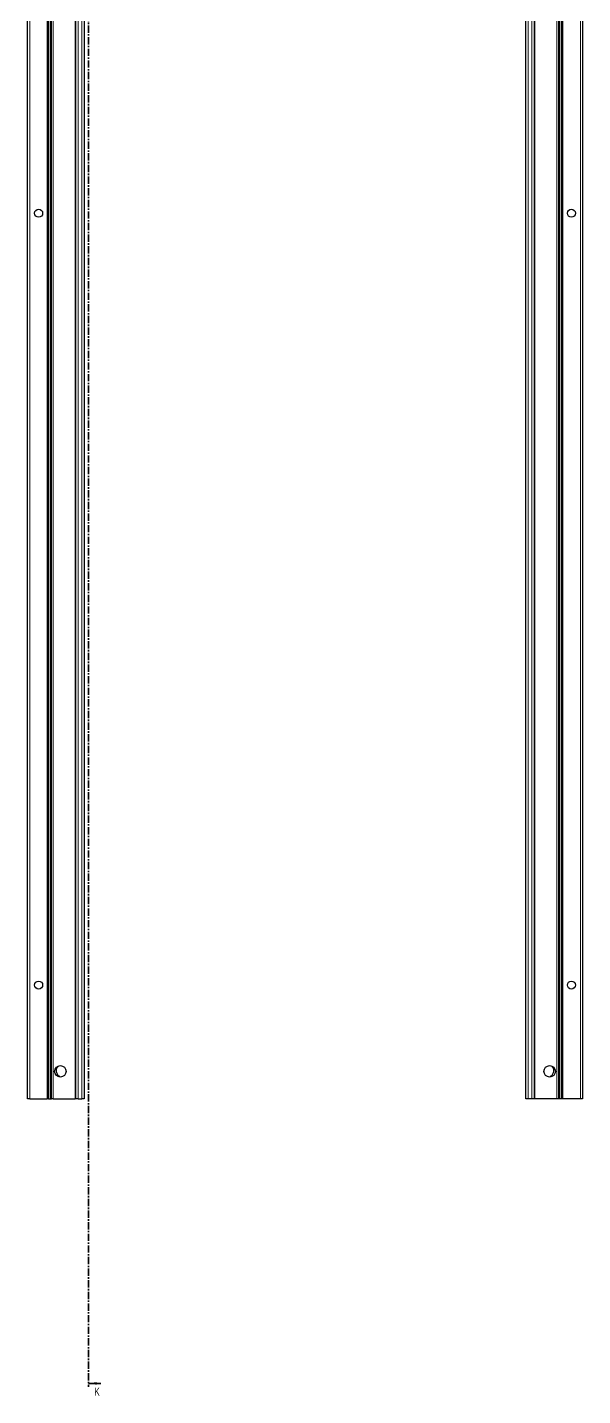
# Model space of a CAD drawing. Header units: millimetres. Extents: x -250 to 5625, y -1747 to 1592.
# Drawn here: x 2080 to 2565, y -1266 to -69 of the extents above; entities that cross this region are included whole.
import ezdxf

# ---------------------------------------------------------------- set-up
doc = ezdxf.new("R2010")
doc.units = ezdxf.units.MM
doc.linetypes.add('CENTER', pattern=[10.16, 6.35, -1.27, 1.27, -1.27])
doc.styles.add('SLDTEXTSTYLE0', font='TXT', dxfattribs={"width": 0.75})

msp = doc.modelspace()

# ---------------------------------------------------------------- linework, layer by layer
at = {"color": 7, "linetype": 'CENTER', "lineweight": 35}
msp.add_line((2133.49, 1344.64), (2133.49, -1258.12), dxfattribs=at)
at = {"color": 7, "linetype": 'Continuous', "lineweight": 25}
for p, q in [((2080.06, -1006.24), (2080.06, 1092.76)), ((2099.85, 1092.76), (2099.85, -1006.24)), ((2099.88, 1092.76), (2099.88, -1006.24)), ((2122.56, -1006.24), (2122.56, 1092.76)), ((2129.76, 1092.76), (2129.76, -1006.24)), ((2515.76, -1006.24), (2515.76, 1092.76)), ((2522.96, 1092.76), (2522.96, -1006.24)), ((2545.63, -1006.24), (2545.63, 1092.76)), ((2545.66, -1006.24), (2545.66, 1092.76)), ((2565.46, 1092.76), (2565.46, -1006.24)), ((2098.06, -80.99), (2098.06, -32.49)), ((2547.46, -32.49), (2547.46, -80.99)), ((2098.12, -81.1), (2098.06, -80.99)), ((2098.06, -80.99), (2098.06, -82.49)), ((2098.06, -82.49), (2098.12, -82.39)), ((2098.06, -130.99), (2098.06, -82.49)), ((2098.12, -82.39), (2098.12, -81.1)), ((2547.46, -80.99), (2547.39, -81.1)), ((2547.39, -81.1), (2547.39, -82.39)), ((2547.39, -82.39), (2547.46, -82.49)), ((2547.46, -82.49), (2547.46, -80.99)), ((2547.46, -82.49), (2547.46, -130.99)), ((2098.12, -131.1), (2098.06, -130.99)), ((2098.06, -130.99), (2098.06, -132.49)), ((2098.12, -132.39), (2098.12, -131.1)), ((2547.46, -130.99), (2547.39, -131.1)), ((2547.39, -131.1), (2547.39, -132.39)), ((2547.46, -132.49), (2547.46, -130.99)), ((2098.06, -132.49), (2098.12, -132.39)), ((2098.06, -180.99), (2098.06, -132.49)), ((2547.39, -132.39), (2547.46, -132.49)), ((2547.46, -132.49), (2547.46, -180.99)), ((2098.12, -181.1), (2098.06, -180.99)), ((2098.06, -180.99), (2098.06, -182.49)), ((2098.06, -182.49), (2098.12, -182.39)), ((2098.06, -230.99), (2098.06, -182.49)), ((2098.12, -182.39), (2098.12, -181.1)), ((2547.46, -180.99), (2547.39, -181.1)), ((2547.39, -181.1), (2547.39, -182.39)), ((2547.39, -182.39), (2547.46, -182.49)), ((2547.46, -182.49), (2547.46, -180.99)), ((2547.46, -182.49), (2547.46, -230.99)), ((2098.12, -231.1), (2098.06, -230.99)), ((2098.06, -230.99), (2098.06, -232.49)), ((2098.06, -232.49), (2098.12, -232.39)), ((2098.06, -280.99), (2098.06, -232.49)), ((2098.12, -232.39), (2098.12, -231.1)), ((2547.46, -230.99), (2547.39, -231.1)), ((2547.39, -231.1), (2547.39, -232.39)), ((2547.39, -232.39), (2547.46, -232.49)), ((2547.46, -232.49), (2547.46, -230.99)), ((2547.46, -232.49), (2547.46, -280.99)), ((2098.12, -281.1), (2098.06, -280.99)), ((2098.06, -280.99), (2098.06, -282.49)), ((2098.06, -282.49), (2098.12, -282.39)), ((2098.06, -330.99), (2098.06, -282.49)), ((2098.12, -282.39), (2098.12, -281.1)), ((2547.46, -280.99), (2547.39, -281.1)), ((2547.39, -281.1), (2547.39, -282.39)), ((2547.39, -282.39), (2547.46, -282.49)), ((2547.46, -282.49), (2547.46, -280.99)), ((2547.46, -282.49), (2547.46, -330.99)), ((2098.12, -331.1), (2098.06, -330.99)), ((2098.06, -330.99), (2098.06, -332.49)), ((2098.06, -332.49), (2098.12, -332.39)), ((2098.06, -380.99), (2098.06, -332.49)), ((2098.12, -332.39), (2098.12, -331.1)), ((2547.46, -330.99), (2547.39, -331.1)), ((2547.39, -331.1), (2547.39, -332.39)), ((2547.39, -332.39), (2547.46, -332.49)), ((2547.46, -332.49), (2547.46, -330.99)), ((2547.46, -332.49), (2547.46, -380.99)), ((2098.12, -381.1), (2098.06, -380.99)), ((2098.06, -380.99), (2098.06, -382.49)), ((2098.06, -382.49), (2098.12, -382.39)), ((2098.06, -430.99), (2098.06, -382.49)), ((2098.12, -382.39), (2098.12, -381.1)), ((2547.46, -380.99), (2547.39, -381.1)), ((2547.39, -381.1), (2547.39, -382.39)), ((2547.39, -382.39), (2547.46, -382.49)), ((2547.46, -382.49), (2547.46, -380.99)), ((2547.46, -382.49), (2547.46, -430.99)), ((2098.12, -431.1), (2098.06, -430.99)), ((2098.06, -430.99), (2098.06, -432.49)), ((2098.06, -432.49), (2098.12, -432.39)), ((2098.06, -480.99), (2098.06, -432.49)), ((2098.12, -432.39), (2098.12, -431.1)), ((2547.46, -430.99), (2547.39, -431.1)), ((2547.39, -431.1), (2547.39, -432.39)), ((2547.39, -432.39), (2547.46, -432.49)), ((2547.46, -432.49), (2547.46, -430.99)), ((2547.46, -432.49), (2547.46, -480.99)), ((2098.12, -481.1), (2098.06, -480.99)), ((2098.06, -480.99), (2098.06, -482.49)), ((2098.06, -482.49), (2098.12, -482.39)), ((2098.06, -530.99), (2098.06, -482.49)), ((2098.12, -482.39), (2098.12, -481.1)), ((2547.46, -480.99), (2547.39, -481.1)), ((2547.39, -481.1), (2547.39, -482.39)), ((2547.39, -482.39), (2547.46, -482.49)), ((2547.46, -482.49), (2547.46, -480.99)), ((2547.46, -482.49), (2547.46, -530.99)), ((2098.12, -531.1), (2098.06, -530.99)), ((2098.06, -530.99), (2098.06, -532.49)), ((2098.06, -532.49), (2098.12, -532.39)), ((2098.06, -580.99), (2098.06, -532.49)), ((2098.12, -532.39), (2098.12, -531.1)), ((2547.46, -530.99), (2547.39, -531.1)), ((2547.39, -531.1), (2547.39, -532.39)), ((2547.39, -532.39), (2547.46, -532.49)), ((2547.46, -532.49), (2547.46, -530.99)), ((2547.46, -532.49), (2547.46, -580.99)), ((2098.12, -581.1), (2098.06, -580.99)), ((2098.06, -580.99), (2098.06, -582.49)), ((2098.06, -582.49), (2098.12, -582.39)), ((2098.06, -630.99), (2098.06, -582.49)), ((2098.12, -582.39), (2098.12, -581.1)), ((2547.46, -580.99), (2547.39, -581.1)), ((2547.39, -581.1), (2547.39, -582.39)), ((2547.39, -582.39), (2547.46, -582.49)), ((2547.46, -582.49), (2547.46, -580.99)), ((2547.46, -582.49), (2547.46, -630.99)), ((2098.12, -631.1), (2098.06, -630.99)), ((2098.06, -630.99), (2098.06, -632.49)), ((2098.06, -632.49), (2098.12, -632.39)), ((2098.06, -680.99), (2098.06, -632.49)), ((2098.12, -632.39), (2098.12, -631.1)), ((2547.46, -630.99), (2547.39, -631.1)), ((2547.39, -631.1), (2547.39, -632.39)), ((2547.39, -632.39), (2547.46, -632.49)), ((2547.46, -632.49), (2547.46, -630.99)), ((2547.46, -632.49), (2547.46, -680.99)), ((2098.12, -681.1), (2098.06, -680.99)), ((2098.06, -680.99), (2098.06, -682.49)), ((2098.12, -682.39), (2098.12, -681.1)), ((2547.46, -680.99), (2547.39, -681.1)), ((2547.39, -681.1), (2547.39, -682.39)), ((2547.46, -682.49), (2547.46, -680.99)), ((2098.06, -682.49), (2098.12, -682.39)), ((2098.06, -730.99), (2098.06, -682.49)), ((2547.39, -682.39), (2547.46, -682.49)), ((2547.46, -682.49), (2547.46, -730.99)), ((2098.12, -731.1), (2098.06, -730.99)), ((2098.06, -730.99), (2098.06, -732.49)), ((2098.06, -732.49), (2098.12, -732.39)), ((2098.06, -780.99), (2098.06, -732.49)), ((2098.12, -732.39), (2098.12, -731.1)), ((2547.46, -730.99), (2547.39, -731.1)), ((2547.39, -731.1), (2547.39, -732.39)), ((2547.39, -732.39), (2547.46, -732.49)), ((2547.46, -732.49), (2547.46, -730.99)), ((2547.46, -732.49), (2547.46, -780.99)), ((2098.12, -781.1), (2098.06, -780.99)), ((2098.06, -780.99), (2098.06, -782.49)), ((2098.06, -782.49), (2098.12, -782.39)), ((2098.06, -830.99), (2098.06, -782.49)), ((2098.12, -782.39), (2098.12, -781.1)), ((2547.46, -780.99), (2547.39, -781.1)), ((2547.39, -781.1), (2547.39, -782.39)), ((2547.39, -782.39), (2547.46, -782.49)), ((2547.46, -782.49), (2547.46, -780.99)), ((2547.46, -782.49), (2547.46, -830.99)), ((2098.12, -831.1), (2098.06, -830.99)), ((2098.06, -830.99), (2098.06, -832.49)), ((2098.06, -832.49), (2098.12, -832.39)), ((2098.06, -880.99), (2098.06, -832.49)), ((2098.12, -832.39), (2098.12, -831.1)), ((2547.46, -830.99), (2547.39, -831.1)), ((2547.39, -831.1), (2547.39, -832.39)), ((2547.39, -832.39), (2547.46, -832.49)), ((2547.46, -832.49), (2547.46, -830.99)), ((2547.46, -832.49), (2547.46, -880.99)), ((2098.12, -881.1), (2098.06, -880.99)), ((2098.06, -880.99), (2098.06, -882.49)), ((2098.06, -882.49), (2098.12, -882.39)), ((2098.06, -930.99), (2098.06, -882.49)), ((2098.12, -882.39), (2098.12, -881.1)), ((2547.46, -880.99), (2547.39, -881.1)), ((2547.39, -881.1), (2547.39, -882.39)), ((2547.39, -882.39), (2547.46, -882.49)), ((2547.46, -882.49), (2547.46, -880.99)), ((2547.46, -882.49), (2547.46, -930.99)), ((2098.12, -931.1), (2098.06, -930.99)), ((2098.06, -930.99), (2098.06, -932.49)), ((2098.06, -932.49), (2098.12, -932.39)), ((2098.06, -980.99), (2098.06, -932.49)), ((2098.12, -932.39), (2098.12, -931.1)), ((2547.46, -930.99), (2547.39, -931.1)), ((2547.39, -931.1), (2547.39, -932.39)), ((2547.39, -932.39), (2547.46, -932.49)), ((2547.46, -932.49), (2547.46, -930.99)), ((2547.46, -932.49), (2547.46, -980.99)), ((2098.12, -981.1), (2098.06, -980.99)), ((2098.06, -980.99), (2098.06, -982.49)), ((2098.12, -982.39), (2098.12, -981.1)), ((2547.46, -980.99), (2547.39, -981.1)), ((2547.39, -981.1), (2547.39, -982.39)), ((2547.46, -982.49), (2547.46, -980.99)), ((2098.06, -982.49), (2098.12, -982.39)), ((2098.06, -1006.24), (2098.06, -982.49)), ((2108.11, -987.18), (2108.11, -986.77)), ((2537.41, -986.77), (2537.41, -987.18)), ((2547.39, -982.39), (2547.46, -982.49)), ((2547.46, -982.49), (2547.46, -1006.24)), ((2082.06, -1006.24), (2080.06, -1006.24)), ((2082.06, -1006.24), (2097.41, -1006.24)), ((2098.06, -1006.24), (2097.41, -1006.24)), ((2098.64, -1006.24), (2098.06, -1006.24)), ((2098.64, -1006.24), (2099.85, -1006.24)), ((2099.85, -1006.24), (2099.88, -1006.24)), ((2099.88, -1006.24), (2101.09, -1006.24)), ((2102.5, -1006.24), (2101.09, -1006.24)), ((2102.5, -1006.24), (2121.91, -1006.24)), ((2122.56, -1006.24), (2121.91, -1006.24)), ((2124.56, -1006.24), (2122.56, -1006.24)), ((2124.56, -1006.24), (2127.76, -1006.24)), ((2129.76, -1006.24), (2127.76, -1006.24)), ((2517.76, -1006.24), (2515.76, -1006.24)), ((2520.96, -1006.24), (2517.76, -1006.24)), ((2522.96, -1006.24), (2520.96, -1006.24)), ((2523.61, -1006.24), (2522.96, -1006.24)), ((2543.01, -1006.24), (2523.61, -1006.24)), ((2544.42, -1006.24), (2543.01, -1006.24)), ((2545.63, -1006.24), (2544.42, -1006.24)), ((2545.66, -1006.24), (2545.63, -1006.24)), ((2546.87, -1006.24), (2545.66, -1006.24)), ((2547.46, -1006.24), (2546.87, -1006.24)), ((2548.11, -1006.24), (2547.46, -1006.24)), ((2563.46, -1006.24), (2548.11, -1006.24)), ((2565.46, -1006.24), (2563.46, -1006.24))]:
    msp.add_line(p, q, dxfattribs=at)
at = {"color": 8, "linetype": 'Continuous', "lineweight": 18}
for p, q in [((2082.06, 1092.76), (2082.06, -1006.24)), ((2097.41, -1006.24), (2097.41, 1092.76)), ((2098.64, 1092.76), (2098.64, -1006.24)), ((2101.09, -1006.24), (2101.09, 1092.76)), ((2102.5, 1092.76), (2102.5, -1006.24)), ((2121.91, -1006.24), (2121.91, 1092.76)), ((2124.56, 1092.76), (2124.56, -1006.24)), ((2127.76, -1006.24), (2127.76, 1092.76)), ((2517.76, 1092.76), (2517.76, -1006.24)), ((2520.96, -1006.24), (2520.96, 1092.76)), ((2523.61, 1092.76), (2523.61, -1006.24)), ((2543.01, -1006.24), (2543.01, 1092.76)), ((2544.42, 1092.76), (2544.42, -1006.24)), ((2546.87, -1006.24), (2546.87, 1092.76)), ((2548.11, 1092.76), (2548.11, -1006.24)), ((2563.46, -1006.24), (2563.46, 1092.76))]:
    msp.add_line(p, q, dxfattribs=at)
at = {"color": 7, "linetype": 'Continuous', "lineweight": 35}
msp.add_line((2144.13, -1255.12), (2133.49, -1255.12), dxfattribs=at)
at = {"color": 7, "linetype": 'Continuous', "lineweight": 25}
for centre, radius in [((2089.91, -231.74), 3.5), ((2555.61, -231.74), 3.5), ((2089.91, -906.74), 3.5), ((2555.61, -906.74), 3.5), ((2108.91, -982.24), 5), ((2536.61, -982.24), 5)]:
    msp.add_circle(centre, radius, dxfattribs=at)
for centre, radius, start, end in [((2110.41, -981.74), 5.25, 126.18914, 240.85926), ((2535.11, -981.74), 5.25, 299.14074, 53.81089), ((2107.61, -986.77), 0.5, 0, 60.85926), ((2537.91, -986.77), 0.5, 119.14074, 180)]:
    msp.add_arc(centre, radius, start, end, dxfattribs=at)
at = {"color": 7, "linetype": 'Continuous', "lineweight": 35}
msp.add_solid([(2133.49, -1255.12), (2140.49, -1256.24), (2140.49, -1254)], dxfattribs=at)

# ---------------------------------------------------------------- texts
at = {"color": 7, "linetype": 'Continuous', "insert": (2138.62, -1258.82), "char_height": 7, "attachment_point": 1, "style": 'SLDTEXTSTYLE0'}
msp.add_mtext('K', dxfattribs=at)

doc.saveas('drawing.dxf')
